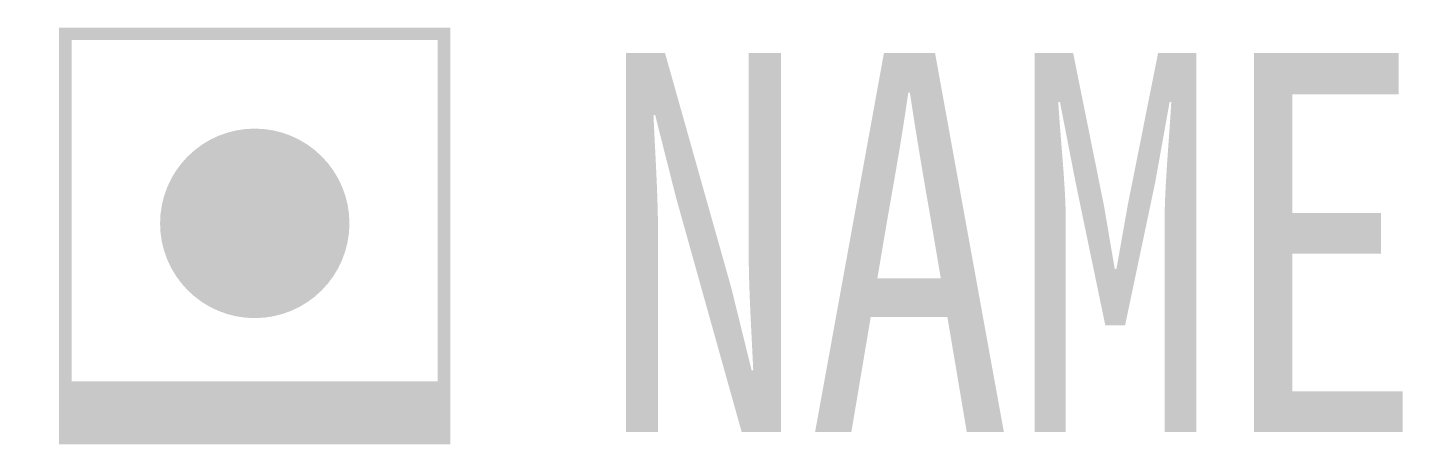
# Model space of a CAD drawing. Header units: inches. Extents: x -1.8 to 9.1, y -1.8 to 1.5.
import ezdxf

# ---------------------------------------------------------------- set-up
doc = ezdxf.new("R2010")
doc.units = ezdxf.units.IN
doc.header["$MEASUREMENT"] = 0
doc.styles.add('HZ', font='SimSun.ttf', dxfattribs={"width": 0.75})

msp = doc.modelspace()

# ---------------------------------------------------------------- linework, layer by layer
at = {"color": 7, "const_width": 0.1}
msp.add_lwpolyline([(-1.5, 1.5), (1.5, 1.5), (1.5, -1.5), (-1.5, -1.5)], close=True, dxfattribs=at)
at = {"const_width": 0.75}
msp.add_lwpolyline([(-0.375, 0, 1), (0.375, 0, 1)], format="xyb", close=True, dxfattribs=at)
at = {"const_width": 0.5}
msp.add_lwpolyline([(-1.55, -1.5), (1.55, -1.5)], dxfattribs=at)

# ---------------------------------------------------------------- texts
at = {"style": 'HZ', "width": 0.8}
msp.add_attdef('NAME', (2.737, -1.652), '', height=3, dxfattribs=at)

doc.saveas('drawing.dxf')
